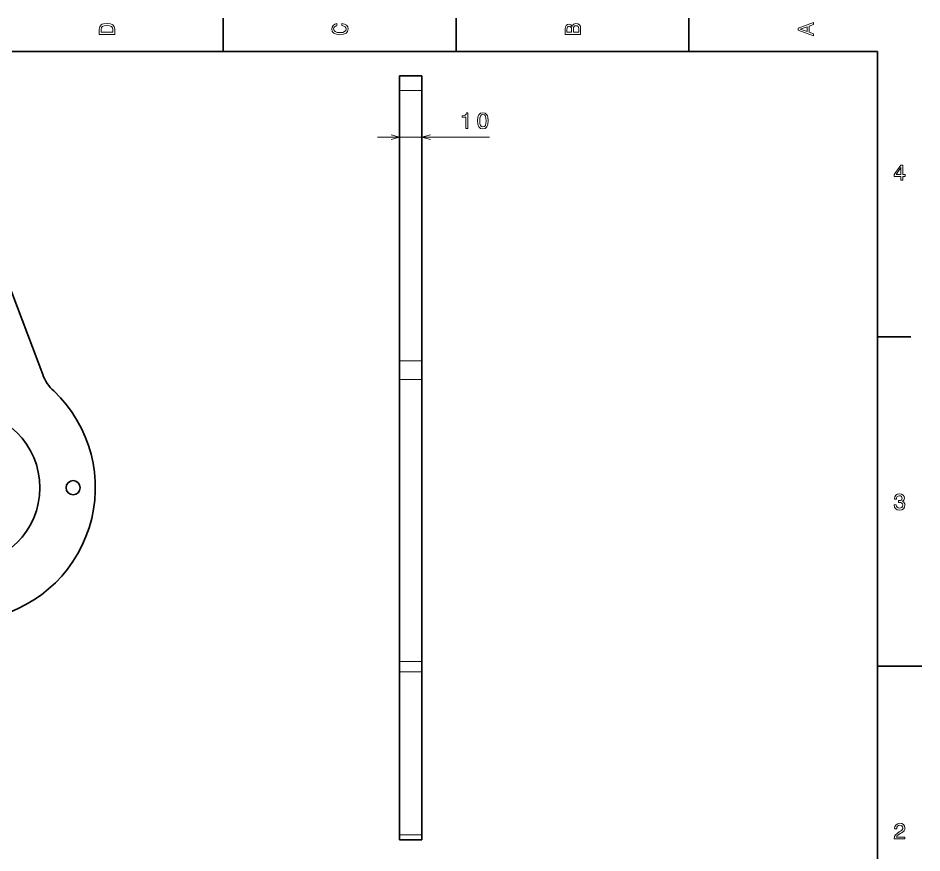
# Model space of a CAD drawing. Extents: x 0 to 420, y 0 to 297.
# Drawn here: x 216.3 to 420, y 106.4 to 294.5 of the extents above; entities that cross this region are included whole.
import ezdxf

# ---------------------------------------------------------------- set-up
doc = ezdxf.new("R2010")
doc.units = 0

msp = doc.modelspace()

# ---------------------------------------------------------------- linework, layer by layer
at = {"color": 7, "lineweight": 35, "ltscale": 0.1875}
for p, q in [((262.5, 287), (262.5, 294.5)), ((315, 287), (315, 294.5)), ((367.5, 287), (367.5, 294.5)), ((410, 222.699997), (417.5, 222.699997))]:
    msp.add_line(p, q, dxfattribs=at)
at = {"color": 7, "lineweight": 35}
for p, q in [((410, 287), (10, 287)), ((410, 10), (410, 287)), ((302.275696, 278.21283), (302.275696, 217.256378)), ((307.275696, 278.21283), (307.275696, 217.256378)), ((202.704056, 264.751312), (221.835754, 214.21225)), ((302.275696, 149.54068), (302.275696, 213.095261)), ((307.275696, 149.54068), (307.275696, 213.095261)), ((302.275696, 110.489006), (302.275696, 147.182709)), ((307.275696, 110.489006), (307.275696, 147.182709))]:
    msp.add_line(p, q, dxfattribs=at)
at = {"color": 7, "lineweight": 35, "ltscale": 0.082474}
for p, q in [((302.275696, 278.21283), (302.275696, 281.51178)), ((307.275696, 278.21283), (307.275696, 281.51178))]:
    msp.add_line(p, q, dxfattribs=at)
at = {"color": 7, "lineweight": 35, "ltscale": 0.125}
for p, q in [((302.275696, 281.51178), (307.275696, 281.51178)), ((302.275696, 109.343178), (307.275696, 109.343178))]:
    msp.add_line(p, q, dxfattribs=at)
at = {"color": 7, "lineweight": 13, "ltscale": 0.125}
for p, q in [((302.275696, 278.21283), (307.275696, 278.21283)), ((302.275696, 217.256378), (307.275696, 217.256378)), ((302.275696, 213.095261), (307.275696, 213.095261)), ((302.275696, 149.54068), (307.275696, 149.54068)), ((302.275696, 147.182709), (307.275696, 147.182709)), ((302.275696, 110.489006), (307.275696, 110.489006))]:
    msp.add_line(p, q, dxfattribs=at)
at = {"color": 7, "lineweight": 13}
msp.add_line((297.275696, 267.650574), (322.572754, 267.650574), dxfattribs=at)
at = {"color": 7, "lineweight": 35, "ltscale": 0.104028}
for p, q in [((302.275696, 213.095261), (302.275696, 217.256378)), ((307.275696, 213.095261), (307.275696, 217.256378))]:
    msp.add_line(p, q, dxfattribs=at)
at = {"color": 7, "lineweight": 35, "ltscale": 0.058949}
for p, q in [((302.275696, 147.182709), (302.275696, 149.54068)), ((307.275696, 147.182709), (307.275696, 149.54068))]:
    msp.add_line(p, q, dxfattribs=at)
at = {"color": 7, "lineweight": 35, "ltscale": 0.25}
msp.add_line((410, 148.5), (420, 148.5), dxfattribs=at)
at = {"color": 7, "lineweight": 35, "ltscale": 0.028646}
for p, q in [((302.275696, 109.343178), (302.275696, 110.489006)), ((307.275696, 109.343178), (307.275696, 110.489006))]:
    msp.add_line(p, q, dxfattribs=at)
at = {"color": 7, "lineweight": 13}
for points in [[(395.583221, 290.466858), (395.583221, 290.930847), (394.554413, 291.299011), (394.554413, 292.695984), (395.583221, 293.064117), (395.583221, 293.538177), (392.078186, 292.257202), (392.078186, 291.742798)], [(234.583206, 291.994965), (234.583206, 290.829987), (238.083206, 290.829987), (238.083206, 291.994965), (237.97226, 292.544678), (237.634354, 292.953186), (237.084641, 293.205353), (236.333206, 293.296112), (235.566635, 293.215424), (235.264038, 293.114563), (235.021973, 292.973358), (234.694153, 292.56485), (234.613464, 292.297546)], [(235.001801, 291.959656), (235.077438, 292.342957), (235.309433, 292.605194), (235.722977, 292.761536), (236.333206, 292.811951), (236.923264, 292.7565), (237.336807, 292.600159), (237.583923, 292.332855), (237.664612, 291.959656), (237.664612, 291.299011), (235.001801, 291.299011)], [(289.282074, 292.817017), (289.705688, 292.716156), (290.008301, 292.549713), (290.194885, 292.317719), (290.255402, 292.04541), (290.164642, 291.71759), (289.892303, 291.460388), (289.448486, 291.28891), (288.833221, 291.233429), (288.222992, 291.28891), (287.774139, 291.455353), (287.501801, 291.712555), (287.405975, 292.04541), (287.456421, 292.287476), (287.597626, 292.494232), (287.824585, 292.65564), (288.137268, 292.766571), (288.137268, 293.245697), (287.658142, 293.094391), (287.295044, 292.832153), (287.068085, 292.47406), (286.987396, 292.04541), (287.113495, 291.510803), (287.466492, 291.102325), (288.046478, 290.840057), (288.833221, 290.749298), (289.619965, 290.840057), (290.199951, 291.102325), (290.558014, 291.510803), (290.679047, 292.04541), (290.583221, 292.514404), (290.315918, 292.89267), (289.877167, 293.159943), (289.282074, 293.301147)], [(341.192017, 292.630402), (340.899506, 292.983429), (340.70282, 293.074219), (340.460754, 293.104462), (340.082489, 293.03891), (339.810181, 292.842224), (339.643738, 292.524506), (339.583221, 292.080688), (339.583221, 290.835022), (343.083221, 290.835022), (343.083221, 292.151306), (343.012604, 292.620331), (342.805847, 292.968292), (342.478027, 293.18515), (342.034241, 293.260803), (341.736694, 293.215424), (341.489563, 293.094391), (341.308014, 292.897705)], [(341.035675, 291.984863), (341.035675, 291.299011), (340.001801, 291.299011), (340.001801, 292.025208), (340.032074, 292.297546), (340.122833, 292.489197), (340.279175, 292.605194), (340.511169, 292.645538), (340.743164, 292.600159), (340.904541, 292.479126), (341.005402, 292.272339)], [(342.664642, 292.095825), (342.664642, 291.299011), (341.45929, 291.299011), (341.45929, 292.050446), (341.494598, 292.368164), (341.600525, 292.595093), (341.782074, 292.731262), (342.044312, 292.776672), (342.321686, 292.731262), (342.513336, 292.605194), (342.629333, 292.393372)], [(394.125732, 291.460388), (392.582489, 292), (394.125732, 292.539642)], [(317.227936, 269.650574), (317.68689, 269.650574), (317.68689, 273.175781), (317.343933, 273.175781), (317.253174, 272.868164), (317.071594, 272.661377), (316.79422, 272.540344), (316.41095, 272.5), (316.41095, 272.141937), (317.227936, 272.141937)], [(319.839325, 271.360229), (319.914978, 270.568451), (320.152008, 270.003601), (320.530243, 269.660645), (321.054749, 269.549713), (321.574219, 269.660645), (321.952454, 270.003601), (322.184448, 270.568451), (322.265137, 271.360229), (322.184448, 272.146973), (322.088623, 272.459656), (321.952454, 272.716858), (321.574219, 273.059814), (321.054749, 273.175781), (320.530243, 273.059814), (320.152008, 272.711823), (319.914978, 272.146973)], [(320.323486, 271.360229), (320.363831, 271.970459), (320.489899, 272.40921), (320.716858, 272.666443), (321.054749, 272.757202), (321.387604, 272.666443), (321.614563, 272.40921), (321.740631, 271.970459), (321.780975, 271.360229), (321.740631, 270.744965), (321.614563, 270.306183), (321.387604, 270.048981), (321.054749, 269.963257), (320.716858, 270.048981), (320.489899, 270.306183), (320.363831, 270.744965)], [(415.277374, 257.966766), (415.731262, 257.966766), (415.731262, 258.834198), (416.23056, 258.834198), (416.23056, 259.237671), (415.731262, 259.237671), (415.731262, 261.391113), (415.272339, 261.391113), (413.739197, 259.278015), (413.739197, 258.834198), (415.277374, 258.834198)], [(414.162842, 259.237671), (415.277374, 260.806091), (415.277374, 259.237671)], [(413.729126, 184.866226), (413.729126, 184.830917), (413.809814, 184.346771), (414.046844, 183.983658), (414.420044, 183.751663), (414.914276, 183.665939), (415.438782, 183.751663), (415.832153, 183.973572), (416.08429, 184.326599), (416.175079, 184.780487), (416.134735, 185.078033), (416.023773, 185.320114), (415.842224, 185.506714), (415.600159, 185.642883), (415.927948, 185.915222), (416.043945, 186.348938), (415.968292, 186.74231), (415.751434, 187.039856), (415.398407, 187.226456), (414.914276, 187.292023), (414.460388, 187.211319), (414.112396, 186.989426), (413.885468, 186.636398), (413.809814, 186.167374), (413.809814, 186.13208), (414.258636, 186.13208), (414.299011, 186.454834), (414.430115, 186.686829), (414.641937, 186.828033), (414.939484, 186.878479), (415.201721, 186.83812), (415.393372, 186.732224), (415.509369, 186.560745), (415.554749, 186.328766), (415.509369, 186.081635), (415.388336, 185.915222), (415.176514, 185.814346), (414.889069, 185.784088), (414.692383, 185.789139), (414.692383, 185.390717), (414.939484, 185.400803), (415.257202, 185.355423), (415.494232, 185.234375), (415.635468, 185.037689), (415.685883, 184.780487), (415.630402, 184.487976), (415.484161, 184.271118), (415.252167, 184.134949), (414.944519, 184.089569), (414.626801, 184.139999), (414.394806, 184.29129), (414.248566, 184.533371), (414.193085, 184.866226)], [(413.76947, 109.566788), (416.175079, 109.566788), (416.175079, 110.000504), (414.273773, 110.000504), (414.3797, 110.237534), (414.561249, 110.434219), (415.121033, 110.79229), (415.418579, 110.943588), (415.751434, 111.160446), (415.988464, 111.412613), (416.124634, 111.710159), (416.175079, 112.048058), (416.089355, 112.471687), (415.852325, 112.804543), (415.489197, 113.016357), (415.020172, 113.092003), (414.536041, 113.006271), (414.167877, 112.769234), (413.930847, 112.390999), (413.850159, 111.891716), (413.850159, 111.821114), (414.309082, 111.821114), (414.309082, 111.861458), (414.354462, 112.204399), (414.490631, 112.456558), (414.707489, 112.617943), (414.994965, 112.673416), (415.287476, 112.622986), (415.504333, 112.496902), (415.645538, 112.300217), (415.695984, 112.053101), (415.660675, 111.821114), (415.56485, 111.624428), (415.403473, 111.452957), (415.181549, 111.301659), (414.884003, 111.140274), (414.389771, 110.827591), (414.041779, 110.494743), (413.835022, 110.091286), (413.76947, 109.581917)]]:
    msp.add_lwpolyline(points, close=True, dxfattribs=at)
for points in [[(300.343842, 267.132935), (302.275696, 267.650574), (300.343842, 268.168213)], [(309.20755, 268.168213), (307.275696, 267.650574), (309.20755, 267.132935)]]:
    msp.add_lwpolyline(points, dxfattribs=at)
at = {"color": 7, "lineweight": 35}
for centre, radius in [((203.69252, 188.701019), 17.5), ((228.69252, 188.701019), 1.6)]:
    msp.add_circle(centre, radius, dxfattribs=at)
for centre, radius, start, end in [((231.18808, 217.752594), 10, 200.734291, 226.576216), ((203.69252, 188.701019), 30, 278.459685, 46.576221)]:
    msp.add_arc(centre, radius, start, end, dxfattribs=at)

doc.saveas('drawing.dxf')
